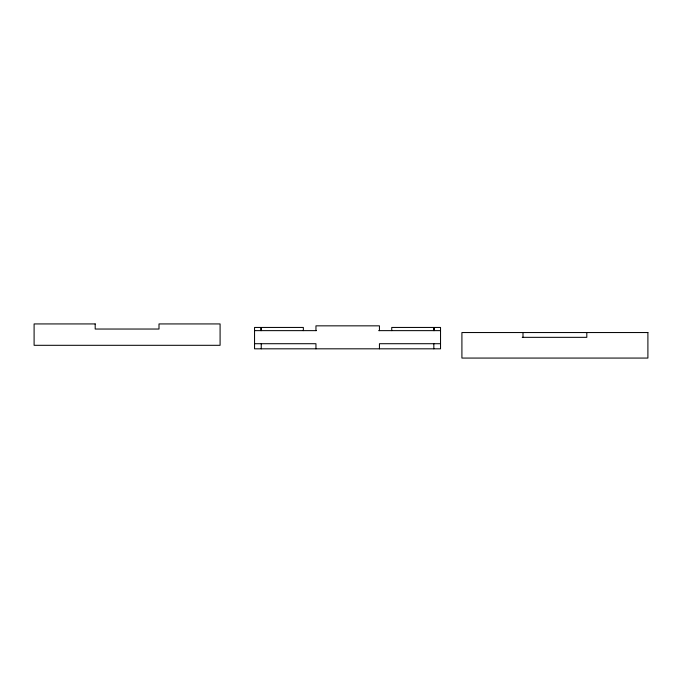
<?xml version="1.0" encoding="UTF-8"?>
<svg xmlns="http://www.w3.org/2000/svg" width="682" height="682" viewBox="0 0 682 682"><rect width="100%" height="100%" fill="white"/><g stroke="black" fill="none" stroke-linecap="round" stroke-linejoin="round"><path stroke-width="1.02" d="M254.548 330.634L316.414 330.634M378.663 330.634L440.538 330.634M522.242 337.334L586.81 337.334L586.81 332.543M254.548 343.711L315.954 343.711L315.954 348.817M440.538 343.711L379.439 343.711L379.439 348.817M523 332.543L523 337.334M434.153 330.634L434.153 327.445L440.538 327.445L440.538 348.817L254.548 348.817L254.548 327.445L260.925 327.445L260.925 330.634M433.837 330.634L433.837 327.445L391.741 327.445L391.741 330.634M433.837 343.711L433.837 348.817M379.439 330.634L379.439 325.843L315.954 325.843L315.954 330.634M303.345 330.634L303.345 327.445L261.24 327.445L261.24 330.634M261.24 343.711L261.24 348.817M95.19 323.933L34.1 323.933L34.1 345.305L220.09 345.305L220.09 323.933L159 323.933L159 329.039L95.19 329.039L95.19 323.933M647.9 332.543L461.91 332.543L461.91 358.067L647.9 358.067L647.9 332.543"/></g></svg>
